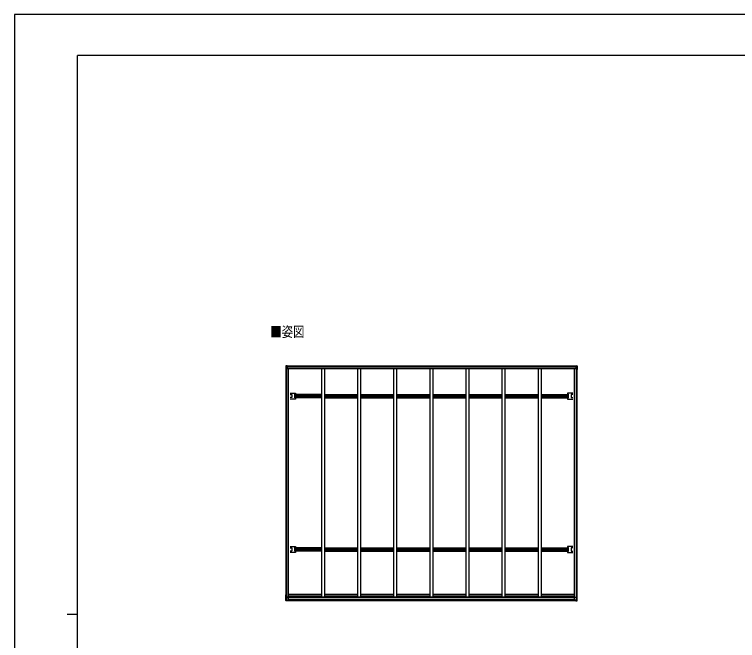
# Model space of a CAD drawing. Units: millimetres, scale not verified. Extents: x -14718 to 14718, y -10395 to 10395.
# Drawn here: x -14718 to -2701, y 0 to 10395 of the extents above; entities that cross this region are included whole.
import ezdxf
from ezdxf.enums import TextEntityAlignment as Align

# ---------------------------------------------------------------- set-up
doc = ezdxf.new("R2010")
doc.units = ezdxf.units.MM
doc.header["$LTSCALE"] = 50
for name, color, linetype in [('0-2_USER1', 3, 'Continuous'), ('0-4_YKK_13', 4, 'Continuous'), ('0-5_YKK_A1', 4, 'Continuous'), ('0-7_YKK_ZWAK', 7, 'Continuous')]:
    doc.layers.add(name, color=color, linetype=linetype)
doc.styles.add('ＭＳ ゴシック', font='')
doc.styles.get('ＭＳ ゴシック').set_extended_font_data('MS Gothic')

msp = doc.modelspace()

# ---------------------------------------------------------------- linework, layer by layer
at = {"layer": '0-4_YKK_13'}
for p, q in [((-10207.81, 4557.41), (-10207.81, 4499.54)), ((-10207.4, 4555.68), (-10207.4, 4498.22)), ((-10182.93, 4562.27), (-10201.98, 4561.22)), ((-10182.93, 4560.54), (-10201.63, 4559.58)), ((-10196.76, 4513.94), (-10196.76, 4503.76)), ((-10182.93, 4562.25), (-10182.93, 4561.13)), ((-10182.93, 4554.64), (-10182.93, 4561.13)), ((-10182.93, 4560.43), (-10182.93, 4560.54)), ((-10182.93, 4551.03), (-10182.93, 4560.43)), ((-10182.93, 4551.03), (-10182.93, 4549.38)), ((-10182.93, 4549.6), (-10182.93, 4549.38)), ((-10182.93, 4549.38), (-10182.93, 4514.61)), ((-5388.93, 4562.27), (-5369.88, 4561.22)), ((-5388.93, 4562.25), (-5388.93, 4561.13)), ((-5388.93, 4554.64), (-5388.93, 4561.13)), ((-5388.93, 4560.54), (-5370.23, 4559.58)), ((-5388.93, 4560.43), (-5388.93, 4560.54)), ((-5388.93, 4551.03), (-5388.93, 4560.43)), ((-5388.93, 4551.03), (-5388.93, 4549.38)), ((-5388.93, 4549.6), (-5388.93, 4549.38)), ((-5388.93, 4549.38), (-5388.93, 4514.61)), ((-5375.1, 4513.94), (-5375.1, 4503.76)), ((-5364.46, 4555.68), (-5364.46, 4498.22)), ((-5364.05, 4557.41), (-5364.05, 4499.54)), ((-10133.93, 4109.73), (-10047.98, 4109.73)), ((-10060.48, 4029.58), (-10060.48, 4088.98)), ((-10059.48, 4089.98), (-10048.56, 4089.98)), ((-10047.57, 4090.04), (-10048.6, 4089)), ((-10046.98, 4108.73), (-10046.98, 4088.62)), ((-5524.88, 4108.73), (-5524.88, 4088.62)), ((-5524.3, 4090.04), (-5523.26, 4089)), ((-5437.93, 4109.73), (-5523.88, 4109.73)), ((-5512.38, 4089.98), (-5523.3, 4089.98)), ((-5511.38, 4029.58), (-5511.38, 4088.98)), ((-10133.93, 4085.28), (-10107.98, 4085.28)), ((-10107.98, 4033.28), (-10133.93, 4033.28)), ((-10047.98, 4008.83), (-10133.93, 4008.83)), ((-10106.98, 4084.28), (-10106.98, 4034.28)), ((-10048.56, 4028.58), (-10059.48, 4028.58)), ((-10048.6, 4029.55), (-10047.57, 4028.52)), ((-10046.98, 4029.94), (-10046.98, 4009.83)), ((-5524.88, 4029.94), (-5524.88, 4009.83)), ((-5523.26, 4029.55), (-5524.3, 4028.52)), ((-5523.88, 4008.83), (-5437.93, 4008.83)), ((-5523.3, 4028.58), (-5512.38, 4028.58)), ((-5464.88, 4084.28), (-5464.88, 4034.28)), ((-5437.93, 4085.28), (-5463.88, 4085.28)), ((-5463.88, 4033.28), (-5437.93, 4033.28)), ((-10133.93, 1562.91), (-10047.98, 1562.91)), ((-5437.93, 1562.91), (-5523.88, 1562.91)), ((-10133.93, 1538.46), (-10107.98, 1538.46)), ((-10107.98, 1486.46), (-10133.93, 1486.46)), ((-10047.98, 1462.01), (-10133.93, 1462.01)), ((-10106.98, 1537.46), (-10106.98, 1487.46)), ((-10060.48, 1482.76), (-10060.48, 1542.16)), ((-10059.48, 1543.16), (-10048.56, 1543.16)), ((-10048.56, 1481.76), (-10059.48, 1481.76)), ((-10047.57, 1543.22), (-10048.6, 1542.18)), ((-10048.6, 1482.73), (-10047.57, 1481.7)), ((-10046.98, 1561.91), (-10046.98, 1541.8)), ((-10046.98, 1483.12), (-10046.98, 1463.01)), ((-5524.88, 1561.91), (-5524.88, 1541.8)), ((-5524.88, 1483.12), (-5524.88, 1463.01)), ((-5524.3, 1543.22), (-5523.26, 1542.18)), ((-5523.26, 1482.73), (-5524.3, 1481.7)), ((-5523.88, 1462.01), (-5437.93, 1462.01)), ((-5512.38, 1543.16), (-5523.3, 1543.16)), ((-5523.3, 1481.76), (-5512.38, 1481.76)), ((-5511.38, 1482.76), (-5511.38, 1542.16)), ((-5464.88, 1537.46), (-5464.88, 1487.46)), ((-5437.93, 1538.46), (-5463.88, 1538.46)), ((-5463.88, 1486.46), (-5437.93, 1486.46)), ((-10207.81, 666.1), (-10207.81, 758.88)), ((-10207.4, 665.17), (-10207.4, 757.55)), ((-10204.93, 758.76), (-10206.75, 758.79)), ((-10206.35, 757.64), (-10204.93, 757.66)), ((-10204.93, 759.04), (-10205.99, 758.91)), ((-10205.78, 758.88), (-10204.93, 758.87)), ((-10204.93, 757.55), (-10205.5, 757.54)), ((-10198.3, 756.15), (-10196.91, 756.14)), ((-10197.13, 756.04), (-10196.91, 756.14)), ((-10196.91, 751.16), (-10196.91, 756.14)), ((-10196.76, 749.33), (-10196.76, 673.44)), ((-10161.93, 670.44), (-10161.93, 722.67)), ((-5409.93, 670.44), (-5409.93, 722.67)), ((-5375.1, 749.33), (-5375.1, 673.44)), ((-5373.56, 756.15), (-5374.95, 756.14)), ((-5374.73, 756.04), (-5374.95, 756.14)), ((-5374.95, 751.16), (-5374.95, 756.14)), ((-5366.93, 759.04), (-5365.87, 758.91)), ((-5366.08, 758.88), (-5366.93, 758.87)), ((-5366.93, 758.76), (-5365.11, 758.79)), ((-5365.51, 757.64), (-5366.93, 757.66)), ((-5366.93, 757.55), (-5366.36, 757.54)), ((-5364.46, 665.17), (-5364.46, 757.55)), ((-5364.05, 666.1), (-5364.05, 758.88)), ((-10204.72, 661.5), (-10204.73, 661.5)), ((-10182.93, 660.31), (-10201.63, 661.3)), ((-10196.88, 673.39), (-10197.13, 673.29)), ((-10197.13, 673.29), (-10182.93, 672.49)), ((-10196.76, 673.44), (-10196.88, 673.39)), ((-10196.76, 712.81), (-10161.93, 712.84)), ((-10194.74, 673.29), (-10185.93, 672.83)), ((-10185.93, 672.89), (-10185.93, 672.83)), ((-10185.93, 672.76), (-10185.93, 672.83)), ((-10182.93, 672.6), (-10185.93, 672.76)), ((-10182.93, 672.6), (-10182.93, 672.49)), ((-10182.93, 668.34), (-10182.93, 672.49)), ((-10182.93, 672.31), (-10161.93, 672.11)), ((-10182.93, 666.85), (-10182.93, 668.34)), ((-10182.93, 666.85), (-10182.93, 660.36)), ((-10182.93, 660.33), (-10182.93, 660.36)), ((-5375.1, 712.81), (-5409.93, 712.84)), ((-5388.93, 672.31), (-5409.93, 672.11)), ((-5374.73, 673.29), (-5388.93, 672.49)), ((-5388.93, 672.6), (-5385.93, 672.76)), ((-5388.93, 672.6), (-5388.93, 672.49)), ((-5388.93, 668.34), (-5388.93, 672.49)), ((-5388.93, 666.85), (-5388.93, 668.34)), ((-5388.93, 666.85), (-5388.93, 660.36)), ((-5388.93, 660.31), (-5370.23, 661.3)), ((-5388.93, 660.33), (-5388.93, 660.36)), ((-5377.12, 673.29), (-5385.93, 672.83)), ((-5385.93, 672.89), (-5385.93, 672.83)), ((-5385.93, 672.76), (-5385.93, 672.83)), ((-5375.1, 673.44), (-5374.98, 673.39)), ((-5374.98, 673.39), (-5374.73, 673.29)), ((-5367.14, 661.5), (-5367.14, 661.5))]:
    msp.add_line(p, q, dxfattribs=at)
for points in [[(-10207.8, 4558.17), (-10207.8, 4557.88), (-10207.81, 4557.41)], [(-10207.4, 4556.44), (-10207.4, 4555.91), (-10207.4, 4555.68)], [(-10207.33, 4498.19), (-10207.39, 4498.21), (-10207.4, 4498.22)], [(-10201.98, 4561.22), (-10203.57, 4561.12), (-10205.29, 4560.97), (-10205.3, 4560.96)], [(-10182.93, 4514.61), (-10197.13, 4513.92), (-10197.13, 4496.7), (-10198.25, 4496.71)], [(-10196.91, 4501.8), (-10196.91, 4496.81), (-10197.13, 4496.7)], [(-5388.93, 4514.61), (-5374.73, 4513.92), (-5374.73, 4496.7), (-5373.61, 4496.71)], [(-5374.95, 4501.8), (-5374.95, 4496.81), (-5374.73, 4496.7)], [(-5369.88, 4561.22), (-5368.3, 4561.12), (-5366.57, 4560.97), (-5366.56, 4560.96)], [(-5364.53, 4498.19), (-5364.47, 4498.21), (-5364.46, 4498.22)], [(-5364.46, 4556.44), (-5364.46, 4555.91), (-5364.46, 4555.68)], [(-5364.06, 4558.17), (-5364.06, 4557.88), (-5364.06, 4557.41)], [(-10048.66, 4088), (-10048.66, 4031.78), (-10048.66, 4030.55)], [(-10048.53, 4086.78), (-10048.53, 4087.06), (-10046.98, 4088.62)], [(-5523.33, 4086.78), (-5523.33, 4087.06), (-5524.88, 4088.62)], [(-5523.2, 4088), (-5523.2, 4031.78), (-5523.2, 4030.55)], [(-10046.98, 4029.94), (-10048.53, 4031.49), (-10048.53, 4031.78)], [(-5524.88, 4029.94), (-5523.33, 4031.49), (-5523.33, 4031.78)], [(-10048.66, 1541.18), (-10048.66, 1484.96), (-10048.66, 1483.73)], [(-10048.53, 1539.96), (-10048.53, 1540.24), (-10046.98, 1541.8)], [(-10046.98, 1483.12), (-10048.53, 1484.67), (-10048.53, 1484.96)], [(-5523.33, 1539.96), (-5523.33, 1540.24), (-5524.88, 1541.8)], [(-5524.88, 1483.12), (-5523.33, 1484.67), (-5523.33, 1484.96)], [(-5523.2, 1541.18), (-5523.2, 1484.96), (-5523.2, 1483.73)], [(-10206.75, 758.79), (-10207.05, 758.79), (-10207.31, 758.81), (-10207.53, 758.82), (-10207.69, 758.84), (-10207.78, 758.86), (-10207.81, 758.88), (-10207.76, 758.9), (-10207.64, 758.92)], [(-10207.64, 758.92), (-10206.17, 759.1), (-10204.93, 759.25)], [(-10207.33, 757.52), (-10207.39, 757.54), (-10207.4, 757.56), (-10207.35, 757.58), (-10207.23, 757.6), (-10207.07, 757.61), (-10206.86, 757.62), (-10206.62, 757.63), (-10206.35, 757.64)], [(-10205.99, 758.91), (-10206.01, 758.91), (-10206.03, 758.9), (-10206.02, 758.9), (-10206, 758.89), (-10205.96, 758.89), (-10205.91, 758.89), (-10205.85, 758.88), (-10205.78, 758.88)], [(-10205.5, 757.54), (-10205.56, 757.54), (-10205.61, 757.54), (-10205.66, 757.54), (-10205.7, 757.53), (-10205.73, 757.53), (-10205.74, 757.53), (-10205.74, 757.52), (-10205.72, 757.52)], [(-10197.13, 673.29), (-10197.13, 756.04), (-10198.25, 756.04)], [(-5374.73, 673.29), (-5374.73, 756.04), (-5373.61, 756.04)], [(-5364.23, 758.92), (-5365.69, 759.1), (-5366.93, 759.25)], [(-5366.36, 757.54), (-5366.3, 757.54), (-5366.25, 757.54), (-5366.2, 757.54), (-5366.16, 757.53), (-5366.13, 757.53), (-5366.12, 757.53), (-5366.12, 757.52), (-5366.14, 757.52)], [(-5365.87, 758.91), (-5365.85, 758.91), (-5365.84, 758.9), (-5365.84, 758.9), (-5365.86, 758.89), (-5365.9, 758.89), (-5365.95, 758.89), (-5366.01, 758.88), (-5366.08, 758.88)], [(-5364.53, 757.52), (-5364.47, 757.54), (-5364.46, 757.56), (-5364.52, 757.58), (-5364.63, 757.6), (-5364.79, 757.61), (-5365, 757.62), (-5365.24, 757.63), (-5365.51, 757.64)], [(-5365.11, 758.79), (-5364.81, 758.79), (-5364.55, 758.81), (-5364.33, 758.82), (-5364.17, 758.84), (-5364.08, 758.86), (-5364.06, 758.88), (-5364.11, 758.9), (-5364.23, 758.92)], [(-10207.8, 665.34), (-10207.81, 665.87), (-10207.81, 666.1)], [(-10207.4, 664.41), (-10207.4, 664.94), (-10207.4, 665.17)], [(-10201.63, 661.28), (-10203.32, 661.38), (-10204.73, 661.49)], [(-5370.23, 661.28), (-5368.54, 661.38), (-5367.13, 661.49)], [(-5364.46, 664.41), (-5364.46, 664.94), (-5364.46, 665.17)], [(-5364.06, 665.34), (-5364.06, 665.87), (-5364.06, 666.1)]]:
    msp.add_lwpolyline(points, dxfattribs=at)
for centre, radius, start, end in [((-10207.45, 4500.49), 1.01, 249.16063, 272.29684), ((-10205.06, 4558.23), 2.73, 95.02177, 181.25077), ((-10204.52, 4556.49), 2.87, 94.34735, 180.89355), ((-10142.98, 4825.24), 333.33, 258.8691, 260.19652), ((-10199.32, 4504.29), 55.36, 92.39604, 95.62484), ((-10198.42, 4508.26), 11.55, 263.44833, 270.84546), ((-5373.44, 4508.26), 11.55, 269.15454, 276.55167), ((-5428.88, 4825.24), 333.33, 279.80348, 281.1309), ((-5372.55, 4504.29), 55.36, 84.37516, 87.60396), ((-5367.34, 4556.49), 2.87, 359.10645, 85.65265), ((-5366.8, 4558.23), 2.73, 358.74923, 84.97823), ((-5364.42, 4500.49), 1.01, 267.70316, 290.83937), ((-10107.98, 4084.28), 1, 0, 90), ((-10107.98, 4034.28), 1, 270, 0), ((-5463.88, 4084.28), 1, 90, 180), ((-5463.88, 4034.28), 1, 180, 270), ((-10107.98, 1537.46), 1, 0, 90), ((-10107.98, 1487.46), 1, 270, 0), ((-5463.88, 1537.46), 1, 90, 180), ((-5463.88, 1487.46), 1, 180, 270), ((-10142.98, 1084.58), 333.33, 258.8691, 260.19652), ((-10141.43, 1085.42), 334.14, 258.90733, 260.20202), ((-10198.42, 767.59), 11.55, 263.44833, 270.84546), ((-5373.44, 767.59), 11.55, 269.15454, 276.55167), ((-5430.43, 1085.42), 334.14, 279.79798, 281.09267), ((-5428.88, 1084.58), 333.33, 279.80348, 281.1309), ((-10205.29, 665.23), 2.51, 177.51775, 215.83996), ((-10204.53, 664.36), 2.86, 179.03107, 265.99674), ((-5367.34, 664.36), 2.86, 274.00326, 0.96893), ((-5366.58, 665.23), 2.51, 324.16004, 2.48225)]:
    msp.add_arc(centre, radius, start, end, dxfattribs=at)
for centre, major_axis, ratio, start_param, end_param in [((-10059.48, 4088.98), (-0.71, 0.71), 0.99628, 5.49965061, 7.06672), ((-10048.6, 4088), (0, 1), 0.061163, 0.06108652, 1.57079633), ((-10048.56, 4090.04), (-1, 0), 0.061163, 1.57079633, 3.08050613), ((-10047.98, 4108.73), (0.71, 0.71), 0.99628, 5.49965061, 7.06672), ((-5523.88, 4108.73), (-0.71, 0.71), 0.99628, 5.49965061, 7.06672), ((-5523.3, 4090.04), (1, 0), 0.061163, 3.20267918, 4.71238898), ((-5523.27, 4088), (0, 1), 0.061163, 4.71238898, 6.22209878), ((-5512.38, 4088.98), (0.71, 0.71), 0.99628, 5.49965061, 7.06672), ((-10059.48, 4029.58), (-0.71, -0.71), 0.99628, 5.49965061, 7.06672), ((-10048.6, 4030.55), (0, 1), 0.061163, 1.57079633, 3.08050613), ((-10048.56, 4028.52), (-1, 0), 0.061163, 3.20267918, 4.71238898), ((-10047.98, 4009.83), (0.71, -0.71), 0.99628, 5.49965061, 7.06672), ((-5523.88, 4009.83), (-0.71, -0.71), 0.99628, 5.49965061, 7.06672), ((-5523.3, 4028.52), (1, 0), 0.061163, 1.57079633, 3.08050613), ((-5523.27, 4030.55), (0, 1), 0.061163, 3.20267918, 4.71238898), ((-5512.38, 4029.58), (0.71, -0.71), 0.99628, 5.49965061, 7.06672), ((-10047.98, 1561.91), (0.71, 0.71), 0.99628, 5.49965061, 7.06672), ((-5523.88, 1561.91), (-0.71, 0.71), 0.99628, 5.49965061, 7.06672), ((-10059.48, 1542.16), (-0.71, 0.71), 0.99628, 5.49965061, 7.06672), ((-10059.48, 1482.76), (-0.71, -0.71), 0.99628, 5.49965061, 7.06672), ((-10048.6, 1541.18), (0, 1), 0.061163, 0.06108652, 1.57079633), ((-10048.6, 1483.73), (0, 1), 0.061163, 1.57079633, 3.08050613), ((-10048.56, 1543.22), (-1, 0), 0.061163, 1.57079633, 3.08050613), ((-10048.56, 1481.7), (-1, 0), 0.061163, 3.20267918, 4.71238898), ((-10047.98, 1463.01), (0.71, -0.71), 0.99628, 5.49965061, 7.06672), ((-5523.88, 1463.01), (-0.71, -0.71), 0.99628, 5.49965061, 7.06672), ((-5523.3, 1543.22), (1, 0), 0.061163, 3.20267918, 4.71238898), ((-5523.3, 1481.7), (1, 0), 0.061163, 1.57079633, 3.08050613), ((-5523.27, 1541.18), (0, 1), 0.061163, 4.71238898, 6.22209878), ((-5523.27, 1483.73), (0, 1), 0.061163, 3.20267918, 4.71238898), ((-5512.38, 1542.16), (0.71, 0.71), 0.99628, 5.49965061, 7.06672), ((-5512.38, 1482.76), (0.71, -0.71), 0.99628, 5.49965061, 7.06672), ((-17595.16, 1072.34), (-8222.56, 430.03), 0.003344, 2.69077233, 2.69323774), ((2023.3, 1072.34), (-8222.56, -430.03), 0.003344, 0.44835491, 0.45082032)]:
    msp.add_ellipse(centre, major_axis=major_axis, ratio=ratio, start_param=start_param, end_param=end_param, dxfattribs=at)
at = {"layer": '0-5_YKK_A1'}
for p, q in [((-10204.93, 757.36), (-10204.93, 4497.72)), ((-10197.93, 756.04), (-10197.93, 4496.71)), ((-10192.23, 722.67), (-10192.23, 4513.96)), ((-10182.93, 4559.28), (-5388.93, 4559.28)), ((-10182.93, 4557.79), (-5388.93, 4557.79)), ((-10182.93, 4546.83), (-5388.93, 4546.83)), ((-10182.93, 4516.64), (-5388.93, 4516.64)), ((-10160.93, 722.67), (-10160.93, 4516.64)), ((-9610.93, 722.67), (-9610.93, 4516.64)), ((-9610.93, 4516.64), (-9560.93, 4516.64)), ((-9560.93, 722.67), (-9560.93, 4516.64)), ((-9010.93, 722.67), (-9010.93, 4516.64)), ((-9010.93, 4516.64), (-8960.93, 4516.64)), ((-8960.93, 722.67), (-8960.93, 4516.64)), ((-8410.93, 722.67), (-8410.93, 4516.64)), ((-8410.93, 4516.64), (-8360.93, 4516.64)), ((-8360.93, 722.67), (-8360.93, 4516.64)), ((-7810.93, 722.67), (-7810.93, 4516.64)), ((-7810.93, 4516.64), (-7760.93, 4516.64)), ((-7760.93, 722.67), (-7760.93, 4516.64)), ((-7210.93, 722.67), (-7210.93, 4516.64)), ((-7210.93, 4516.64), (-7160.93, 4516.64)), ((-7210.93, 4516.64), (-7160.93, 4516.64)), ((-7160.93, 722.67), (-7160.93, 4516.64)), ((-6610.93, 4516.64), (-6560.93, 4516.64)), ((-6610.93, 722.67), (-6610.93, 4516.64)), ((-6610.93, 4516.64), (-6560.93, 4516.64)), ((-6560.93, 722.67), (-6560.93, 4516.64)), ((-6010.93, 722.67), (-6010.93, 4516.64)), ((-6010.93, 4516.64), (-5960.93, 4516.64)), ((-5960.93, 722.67), (-5960.93, 4516.64)), ((-5410.93, 722.67), (-5410.93, 4516.64)), ((-5379.63, 722.67), (-5379.63, 4513.96)), ((-5373.93, 756.04), (-5373.93, 4496.71)), ((-5366.93, 757.36), (-5366.93, 4497.72)), ((-9610.93, 4086.78), (-10057.43, 4086.78)), ((-10057.43, 4031.78), (-10057.43, 4086.78)), ((-9560.93, 4086.78), (-9010.93, 4086.78)), ((-8960.93, 4086.78), (-8410.93, 4086.78)), ((-8360.93, 4086.78), (-7810.93, 4086.78)), ((-7760.93, 4086.78), (-7210.93, 4086.78)), ((-7160.93, 4086.78), (-6610.93, 4086.78)), ((-6560.93, 4086.78), (-6010.93, 4086.78)), ((-5960.93, 4086.78), (-5514.43, 4086.78)), ((-10057.43, 4078.11), (-9610.93, 4078.11)), ((-10057.43, 4065.1), (-9610.93, 4065.1)), ((-10057.43, 4045.35), (-9610.93, 4045.35)), ((-9610.93, 4031.78), (-10057.43, 4031.78)), ((-9560.93, 4078.1), (-9010.93, 4078.1)), ((-9560.93, 4065.1), (-9010.93, 4065.1)), ((-9560.93, 4045.35), (-9010.93, 4045.35)), ((-9560.93, 4031.78), (-9010.93, 4031.78)), ((-8960.93, 4078.11), (-8410.93, 4078.11)), ((-8960.93, 4065.1), (-8410.93, 4065.1)), ((-8960.93, 4045.35), (-8410.93, 4045.35)), ((-8960.93, 4031.78), (-8410.93, 4031.78)), ((-8360.93, 4078.11), (-7810.93, 4078.1)), ((-8360.93, 4065.1), (-7810.93, 4065.1)), ((-8360.93, 4045.35), (-7810.93, 4045.35)), ((-8360.93, 4031.78), (-7810.93, 4031.78)), ((-7760.93, 4078.1), (-7210.93, 4078.1)), ((-7760.93, 4065.1), (-7210.93, 4065.1)), ((-7760.93, 4045.35), (-7210.93, 4045.35)), ((-7760.93, 4031.78), (-7210.93, 4031.78)), ((-7160.93, 4078.11), (-6610.93, 4078.11)), ((-7160.93, 4065.1), (-6610.93, 4065.1)), ((-7160.93, 4045.35), (-6610.93, 4045.35)), ((-7160.93, 4031.78), (-6610.93, 4031.78)), ((-6560.93, 4078.11), (-6010.93, 4078.11)), ((-6560.93, 4065.1), (-6010.93, 4065.1)), ((-6560.93, 4045.35), (-6010.93, 4045.35)), ((-6560.93, 4031.78), (-6010.93, 4031.78)), ((-5960.93, 4078.11), (-5514.43, 4078.11)), ((-5960.93, 4065.1), (-5514.43, 4065.1)), ((-5960.93, 4045.35), (-5514.43, 4045.35)), ((-9610.93, 1539.96), (-10057.43, 1539.96)), ((-10057.43, 1484.96), (-10057.43, 1539.96)), ((-10057.43, 1531.29), (-9610.93, 1531.29)), ((-10057.43, 1518.28), (-9610.93, 1518.28)), ((-10057.43, 1498.53), (-9610.93, 1498.53)), ((-9610.93, 1484.96), (-10057.43, 1484.96)), ((-9560.93, 1539.96), (-9010.93, 1539.96)), ((-9560.93, 1531.29), (-9010.93, 1531.29)), ((-9560.93, 1518.28), (-9010.93, 1518.28)), ((-9560.93, 1498.53), (-9010.93, 1498.53)), ((-9560.93, 1484.96), (-9010.93, 1484.96)), ((-8960.93, 1539.96), (-8410.93, 1539.96)), ((-8960.93, 1531.29), (-8410.93, 1531.29)), ((-8960.93, 1518.28), (-8410.93, 1518.28)), ((-8960.93, 1498.53), (-8410.93, 1498.53)), ((-8960.93, 1484.96), (-8410.93, 1484.96)), ((-8360.93, 1539.96), (-7810.93, 1539.96)), ((-8360.93, 1531.29), (-7810.93, 1531.29)), ((-8360.93, 1518.28), (-7810.93, 1518.28)), ((-8360.93, 1498.53), (-7810.93, 1498.53)), ((-8360.93, 1484.96), (-7810.93, 1484.96)), ((-7760.93, 1539.96), (-7210.93, 1539.96)), ((-7760.93, 1531.29), (-7210.93, 1531.29)), ((-7760.93, 1518.28), (-7210.93, 1518.28)), ((-7760.93, 1498.53), (-7210.93, 1498.53)), ((-7760.93, 1484.96), (-7210.93, 1484.96)), ((-7160.93, 1539.96), (-6610.93, 1539.96)), ((-7160.93, 1531.29), (-6610.93, 1531.29)), ((-7160.93, 1518.28), (-6610.93, 1518.28)), ((-7160.93, 1498.53), (-6610.93, 1498.53)), ((-7160.93, 1484.96), (-6610.93, 1484.96)), ((-6560.93, 1539.96), (-6010.93, 1539.96)), ((-6560.93, 1531.29), (-6010.93, 1531.29)), ((-6560.93, 1518.28), (-6010.93, 1518.28)), ((-6560.93, 1498.53), (-6010.93, 1498.53)), ((-6560.93, 1484.96), (-6010.93, 1484.96)), ((-5960.93, 1539.96), (-5514.43, 1539.96)), ((-5960.93, 1531.29), (-5514.43, 1531.29)), ((-5960.93, 1518.28), (-5514.43, 1518.28)), ((-5960.93, 1498.53), (-5514.43, 1498.53)), ((-10160.93, 722.67), (-10196.23, 722.67)), ((-10160.93, 768.28), (-9610.93, 768.28)), ((-10160.93, 743.63), (-9610.93, 743.63)), ((-9560.93, 722.67), (-9610.93, 722.67)), ((-9560.93, 768.28), (-9010.93, 768.28)), ((-9560.93, 743.63), (-9010.93, 743.63)), ((-8960.93, 722.67), (-9010.93, 722.67)), ((-8960.93, 768.28), (-8410.93, 768.28)), ((-8960.93, 743.63), (-8410.93, 743.63)), ((-8360.93, 722.67), (-8410.93, 722.67)), ((-8360.93, 768.28), (-7810.93, 768.28)), ((-8360.93, 743.63), (-7810.93, 743.63)), ((-7760.93, 722.67), (-7810.93, 722.67)), ((-7760.93, 768.28), (-7210.93, 768.28)), ((-7760.93, 743.63), (-7210.93, 743.63)), ((-7160.93, 722.67), (-7210.93, 722.67)), ((-7160.93, 768.28), (-6610.93, 768.28)), ((-7160.93, 743.63), (-6610.93, 743.63)), ((-6560.93, 722.67), (-6610.93, 722.67)), ((-6560.93, 768.28), (-6010.93, 768.28)), ((-6560.93, 743.63), (-6010.93, 743.63)), ((-5960.93, 722.67), (-6010.93, 722.67)), ((-5960.93, 768.28), (-5410.93, 768.28)), ((-5960.93, 743.63), (-5410.93, 743.63)), ((-5410.93, 722.67), (-5375.63, 722.67)), ((-10182.93, 670.44), (-5388.93, 670.44)), ((-10182.93, 668.21), (-5388.93, 668.21)), ((-10182.93, 662.5), (-5388.93, 662.5)), ((-10161.93, 717.56), (-5409.93, 717.56)), ((-10161.93, 684.24), (-5409.93, 684.24))]:
    msp.add_line(p, q, dxfattribs=at)
for points in [[(-5960.93, 4031.78), (-5514.43, 4031.78), (-5514.43, 4086.78)], [(-5960.93, 1484.96), (-5514.43, 1484.96), (-5514.43, 1539.96)]]:
    msp.add_lwpolyline(points, dxfattribs=at)
at = {"layer": '0-7_YKK_ZWAK'}
for p, q in [((13632.57, 9712.5), (-13667.43, 9712.5)), ((-13667.43, -8837.5), (-13667.43, 9712.5)), ((-13842.43, 437.5), (-13667.43, 437.5))]:
    msp.add_line(p, q, dxfattribs=at)
msp.add_lwpolyline([(-14717.5, -10395), (14717.5, -10395), (14717.5, 10395), (-14717.5, 10395)], close=True, dxfattribs=at)

# ---------------------------------------------------------------- texts
at = {"layer": '0-2_USER1', "style": 'ＭＳ ゴシック', "width": 0.8}
msp.add_text('■姿図', height=173.2, dxfattribs=at).set_placement((-10466.41, 4987.7), align=Align.BOTTOM_LEFT)

doc.saveas('drawing.dxf')
